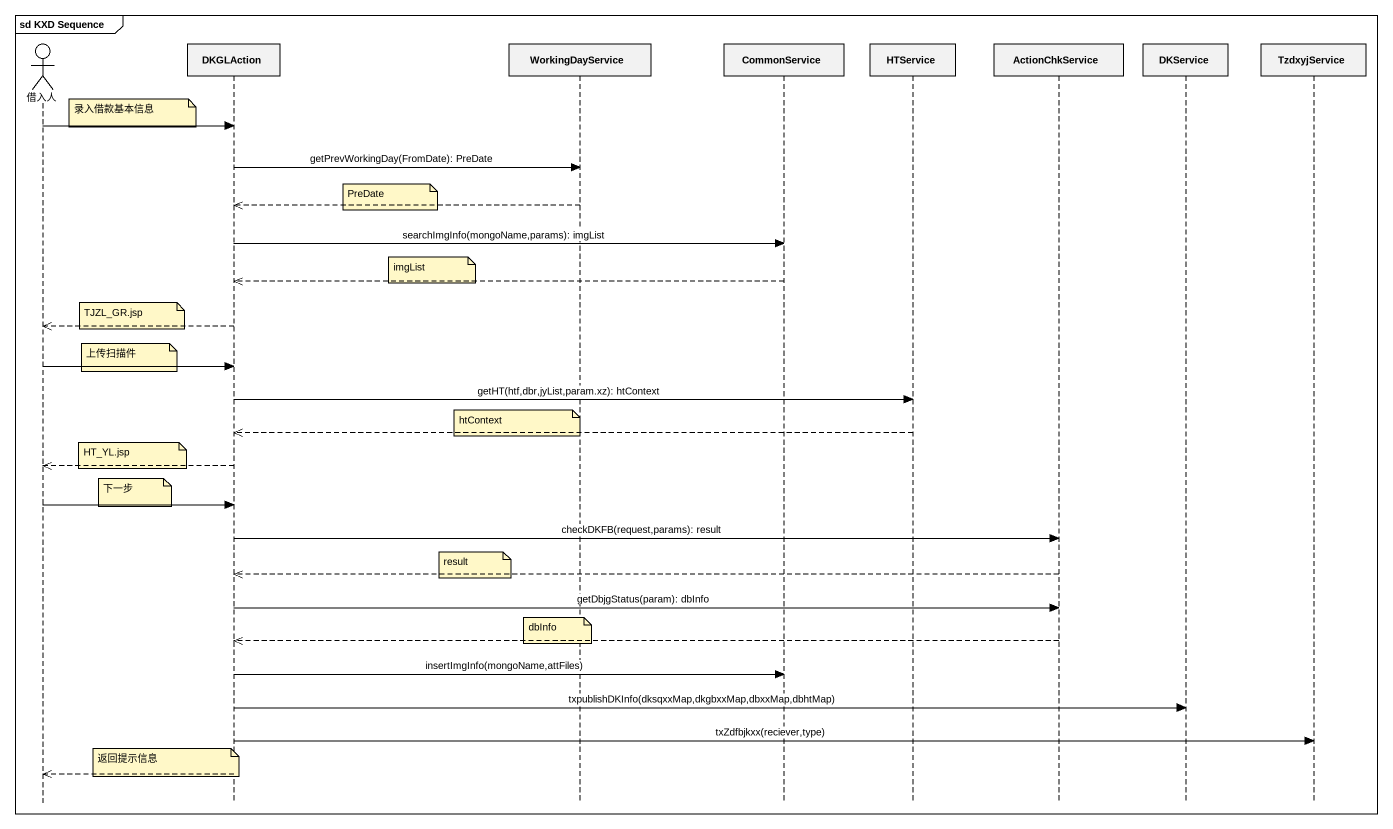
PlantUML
@startuml
mainframe sd KXD Sequence
hide footbox
actor 借入人
participant DKGLAction
participant WorkingDayService
participant CommonService
participant HTService
participant ActionChkService
participant DKService
participant TzdxyjService

note right of 借入人 : 录入借款基本信息
借入人 -> DKGLAction
DKGLAction -> WorkingDayService : getPrevWorkingDay(FromDate): PreDate
note right of DKGLAction : PreDate
WorkingDayService -->> DKGLAction
DKGLAction -> CommonService : searchImgInfo(mongoName,params): imgList
note left of WorkingDayService : imgList
CommonService -->> DKGLAction
note right of 借入人 : TJZL_GR.jsp
DKGLAction -->> 借入人
note right of 借入人 : 上传扫描件
借入人 -> DKGLAction
DKGLAction -> HTService : getHT(htf,dbr,jyList,param.xz): htContext
note over WorkingDayService : htContext
HTService -->> DKGLAction
note right of 借入人 : HT_YL.jsp
DKGLAction -->> 借入人
note right of 借入人 : 下一步
借入人 -> DKGLAction
DKGLAction -> ActionChkService : checkDKFB(request,params): result
note left of WorkingDayService : result
ActionChkService -->> DKGLAction
DKGLAction -> ActionChkService : getDbjgStatus(param): dbInfo
note over WorkingDayService : dbInfo
ActionChkService -->> DKGLAction
DKGLAction -> CommonService : insertImgInfo(mongoName,attFiles)
DKGLAction -> DKService : txpublishDKInfo(dksqxxMap,dkgbxxMap,dbxxMap,dbhtMap)
DKGLAction -> TzdxyjService : txZdfbjkxx(reciever,type)
note over DKGLAction : 返回提示信息
DKGLAction -->> 借入人
@enduml
